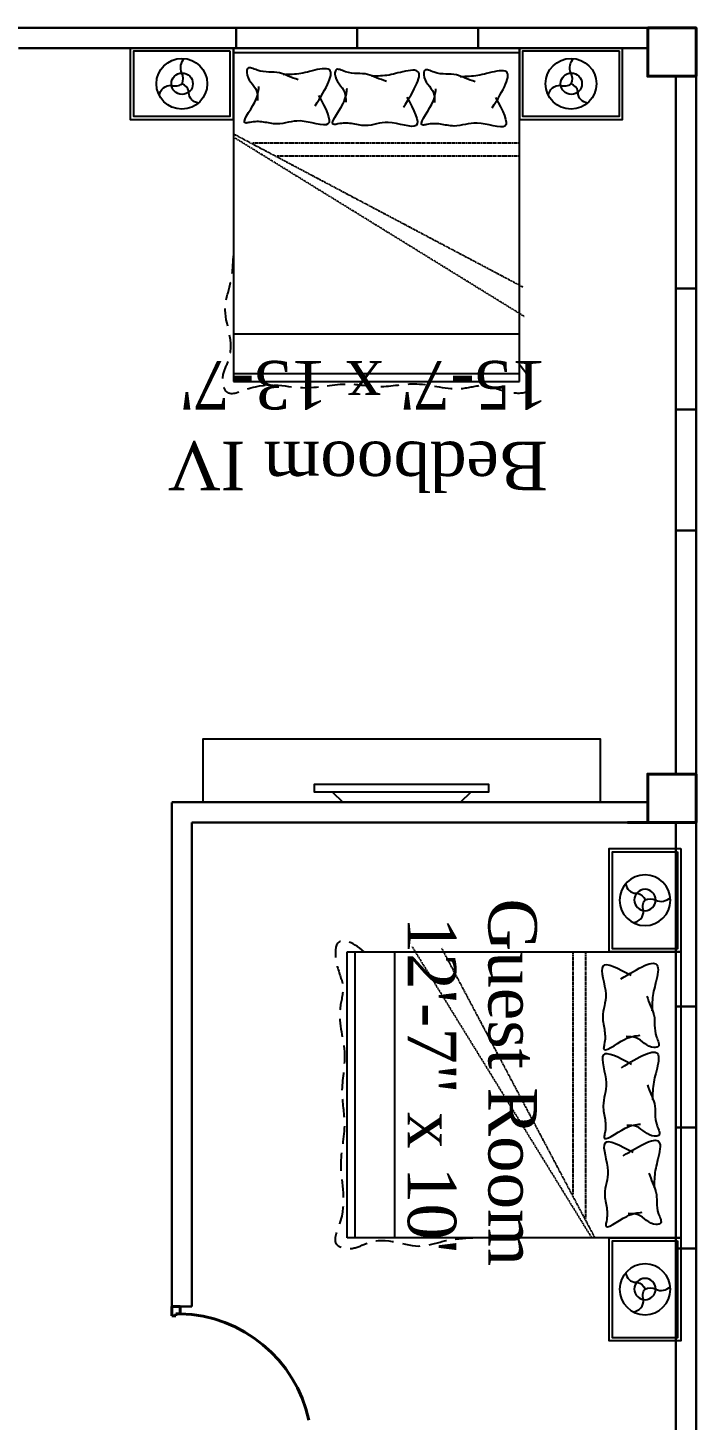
# Model space of a CAD drawing. Header units: inches. Extents: x -79350 to 491628, y -93215 to 155882.
# Drawn here: x 12358.3 to 12524, y 152062.3 to 152407.5 of the extents above; entities that cross this region are included whole.
import ezdxf

# ---------------------------------------------------------------- set-up
doc = ezdxf.new("R2010")
doc.units = ezdxf.units.IN
doc.header["$MEASUREMENT"] = 0
doc.linetypes.add('DASHED2', pattern=[0.375, 0.25, -0.125])
doc.layers.get('0').update_dxf_attribs({"lineweight": 30})
doc.layers.add('Column', color=1, linetype='Continuous', lineweight=30)
doc.layers.add('Letter', color=7, linetype='Continuous', lineweight=20)
doc.layers.add('Door', color=7, linetype='Continuous', lineweight=40, true_color=0x763422)
doc.layers.add('Window', color=7, linetype='Continuous', lineweight=30, true_color=0x6b99dd)
doc.layers.add('FURHATCH', color=57, linetype='Continuous')
doc.layers.add('FURNITURE', color=53, linetype='Continuous')
doc.styles.get("Standard").update_dxf_attribs({"font": 'times.ttf', "height": 12})

# ---------------------------------------------------------------- blocks, each defined once
blk = doc.blocks.new('yq_bed_01')
at = {"linetype": 'Continuous', "ltscale": 1000}
for p, q in [((2100, 900), (0, 900)), ((0, 900), (0, -900)), ((2100, -900), (2100, 900)), ((0, -900), (2100, -900))]:
    blk.add_line(p, q, dxfattribs=at)
at = {"linetype": 'Continuous'}
for points in [[(0, 1550), (0, 900), (450, 900), (450, 1550)], [(0, -900), (0, -1550), (450, -1550), (450, -900)]]:
    blk.add_lwpolyline(points, close=True, dxfattribs=at)
for centre in [(225, 1225), (225, -1225)]:
    blk.add_circle(centre, 160, dxfattribs=at)
at = {"layer": 'FURHATCH', "linetype": 'Continuous', "ltscale": 1000}
for p, q in [((30, 900), (30, -900)), ((1800, -900), (1800, 900)), ((2050, -900), (2050, 900))]:
    blk.add_line(p, q, dxfattribs=at)
at = {"layer": 'FURHATCH', "linetype": 'DASHED2', "ltscale": 0.5}
for p, q in [((540, -900), (1503.7, 921.2)), ((560, -900), (1689.2, 930.9)), ((600, 900), (600, -782.1)), ((680, 900), (680, -624.9))]:
    blk.add_line(p, q, dxfattribs=at)
at = {"layer": 'FURHATCH', "linetype": 'Continuous'}
for points in [[(20, 1530), (20, 920), (430, 920), (430, 1530)], [(20, -920), (20, -1530), (430, -1530), (430, -920)]]:
    blk.add_lwpolyline(points, close=True, dxfattribs=at)
for points in [[(346.3, 1329.4, -0.398826), (279.8, 1269.6, 0.069197), (272.9, 1268.8, 0.240714), (225, 1226.6, -0.240714)], [(225, 1226.6, 0.228099), (157.5, 1225, -0.317646), (65.9, 1242.4)], [(300, 1083.7, -0.414712), (234.7, 1159.8, 0.258086), (225, 1226.6)], [(346.3, -1120.6, -0.398826), (279.8, -1180.4, 0.069197), (272.9, -1181.2, 0.240714), (225, -1223.4, -0.240714)], [(225, -1223.4, 0.228099), (157.5, -1225, -0.317646), (65.9, -1207.6)], [(300, -1366.3, -0.414712), (234.7, -1290.2, 0.258086), (225, -1223.4)]]:
    blk.add_lwpolyline(points, format="xyb", dxfattribs=at)
for centre in [(225, 1226.6), (225, -1223.4)]:
    blk.add_circle(centre, 67.5, dxfattribs=at)
at = {"layer": 'FURHATCH', "linetype": 'DASHED2', "ltscale": 451.947922}
blk.add_open_spline([(1992.5, 900), (2071.4, 970.1), (2189, 999), (2167.2, 789.1), (2108.2, 681.5), (2173.3, 490.8), (2091, 271.6), (2149.7, 27.5), (2099.5, -200.2), (2173.3, -483.7), (2083, -701.2), (2208.7, -948), (2066.1, -979.4), (1864.2, -866.6), (1698.9, -991.2), (1474.2, -909.2), (1367.6, -903.2), (1308.1, -900)], degree=3, knots=[0, 0, 0, 0, 140.356688, 240.855445, 374.272085, 514.628774, 800.960617, 1037.309606, 1234.977718, 1501.883052, 1872.056655, 1990.732643, 2052.345442, 2125.407537, 2467.000811, 2608.004871, 2786.638856, 2786.638856, 2786.638856, 2786.638856], dxfattribs=at)
at = {"layer": 'FURHATCH', "linetype": 'Continuous', "ltscale": 1000}
for points, knots in [([(376.4, 729.3), (269.6, 795), (111.7, 892.2), (155.9, 709.9), (179.2, 622.5), (180.3, 565.5), (181, 527.7)], [0, 0, 0, 0, 257.192142, 380.388355, 440.188761, 557.045341, 557.045341, 557.045341, 557.045341]), ([(312.5, 750.2), (392.1, 793.1), (546.3, 876.1), (460.6, 661.4), (480.2, 561.7), (497.9, 483.8), (475.6, 402.3), (474.8, 340), (499.2, 246.5), (355.2, 364.7), (285, 371.5), (256.1, 374.3)], [0, 0, 0, 0, 197.98522, 383.798459, 461.536852, 537.063609, 629.138715, 719.341985, 744.183766, 895.041347, 1000.692483, 1000.692483, 1000.692483, 1000.692483]), ([(213, 621.7), (205.8, 600.8), (192.1, 561.4), (153, 477.4), (177.8, 400.1), (122.8, 302.4), (209.9, 290.4), (255.8, 365.6), (321.9, 365.8), (343.4, 365.9)], [0, 0, 0, 0, 70.314327, 132.712823, 281.06886, 345.030234, 373.143701, 508.899423, 574.349148, 574.349148, 574.349148, 574.349148]), ([(373.3, 170.3), (266.5, 236), (108.6, 333.2), (152.8, 151), (176.1, 63.5), (177.2, 6.5), (177.9, -31.3)], [0, 0, 0, 0, 257.192142, 380.388355, 440.188761, 557.045341, 557.045341, 557.045341, 557.045341]), ([(309.4, 191.3), (389, 234.1), (543.2, 317.2), (457.5, 102.4), (477.1, 2.8), (494.7, -75.2), (472.5, -156.6), (471.7, -219), (496.1, -312.5), (352.1, -194.3), (281.9, -187.5), (253, -184.6)], [0, 0, 0, 0, 197.98522, 383.798459, 461.536852, 537.063609, 629.138715, 719.341985, 744.183766, 895.041347, 1000.692483, 1000.692483, 1000.692483, 1000.692483]), ([(209.9, 62.7), (202.7, 41.8), (188.9, 2.4), (149.9, -81.6), (174.6, -158.8), (119.7, -256.6), (206.8, -268.6), (252.7, -193.3), (318.8, -193.2), (340.3, -193.1)], [0, 0, 0, 0, 70.314327, 132.712823, 281.06886, 345.030234, 373.143701, 508.899423, 574.349148, 574.349148, 574.349148, 574.349148]), ([(363.4, -385.2), (256.6, -319.5), (98.7, -222.2), (142.9, -404.5), (166.2, -492), (167.3, -549), (168.1, -586.7)], [0, 0, 0, 0, 257.192142, 380.388355, 440.188761, 557.045341, 557.045341, 557.045341, 557.045341]), ([(299.5, -364.2), (379.1, -321.4), (533.3, -238.3), (447.6, -453.1), (467.2, -552.7), (484.9, -630.6), (462.6, -712.1), (461.8, -774.5), (486.2, -868), (342.2, -749.7), (272, -742.9), (243.1, -740.1)], [0, 0, 0, 0, 197.98522, 383.798459, 461.536852, 537.063609, 629.138715, 719.341985, 744.183766, 895.041347, 1000.692483, 1000.692483, 1000.692483, 1000.692483]), ([(200, -492.8), (192.8, -513.7), (179.1, -553.1), (140, -637.1), (164.8, -714.3), (109.8, -812.1), (196.9, -824.1), (242.8, -748.8), (308.9, -748.7), (330.4, -748.6)], [0, 0, 0, 0, 70.314327, 132.712823, 281.06886, 345.030234, 373.143701, 508.899423, 574.349148, 574.349148, 574.349148, 574.349148])]:
    blk.add_open_spline(points, degree=3, knots=knots, dxfattribs=at)
blk = doc.blocks.new('yq_tvcab_01')
blk.add_lwpolyline([(0, -1250), (0, 1250), (400, 1250), (400, -1250)], close=True)
at = {"layer": 'FURHATCH'}
blk.add_line((67, 550), (67, -550), dxfattribs=at)
blk.add_lwpolyline([(0, -370.5), (67, -438), (67, -550), (112, -550), (112, 550), (67, 550), (67, 438), (0, 370.5)], close=True, dxfattribs=at)

msp = doc.modelspace()

# ---------------------------------------------------------------- linework, layer by layer
for p, q in [((12519, 152407.5), (12039, 152407.5)), ((12519, 152407.5), (12524, 152407.5)), ((12524, 152402.5), (12524, 152407.5)), ((12512, 152402.5), (12356, 152402.5)), ((12524, 151802.5), (12524, 152402.5)), ((12519, 152222.5), (12519, 152395.5)), ((12512, 152215.5), (12394, 152215.5)), ((12394, 152090.5), (12394, 152215.46)), ((12519, 152210.5), (12399, 152210.5)), ((12399, 152090.5), (12399, 152210.5)), ((12519, 152059.5), (12519, 152210.5))]:
    msp.add_line(p, q)
at = {"linetype": 'ByBlock'}
msp.add_line((12399, 152090.5), (12394, 152090.5), dxfattribs=at)
at = {"layer": 'Column', "lineweight": 40}
for p, q in [((12524, 152407.5), (12512, 152407.5)), ((12512, 152407.5), (12512, 152395.5)), ((12524, 152395.5), (12524, 152407.5)), ((12512, 152395.5), (12524, 152395.5)), ((12512, 152219), (12512, 152210.5)), ((12524, 152210.5), (12524, 152219))]:
    msp.add_line(p, q, dxfattribs=at)
at = {"layer": 'Column'}
for p, q in [((12524, 152407.5), (12519, 152407.5)), ((12524, 152402.5), (12524, 152407.5)), ((12524, 152210.5), (12524, 152215.5)), ((12519, 152210.5), (12524, 152210.5))]:
    msp.add_line(p, q, dxfattribs=at)
at = {"layer": 'Column', "color": 7, "lineweight": 40}
for points in [[(12524, 152395.5), (12512, 152395.5), (12512, 152407.5), (12524, 152407.5)], [(12524, 152395.5), (12512, 152395.5), (12512, 152407.5), (12524, 152407.5)], [(12524, 152210.5), (12512, 152210.5), (12512, 152222.5), (12524, 152222.5)], [(12524, 152210.5), (12512, 152210.5), (12512, 152222.5), (12524, 152222.5)]]:
    msp.add_lwpolyline(points, close=True, dxfattribs=at)
for points in [[(12512, 152222.5), (12519, 152222.5)], [(12519, 152210.5), (12507, 152210.5)]]:
    msp.add_lwpolyline(points, dxfattribs=at)
at = {"layer": 'Door', "linetype": 'ByBlock', "lineweight": 40}
for p, q in [((12394, 152088.2), (12394, 152090.5)), ((12394, 152090.5), (12396.13, 152090.5)), ((12396.13, 152090.5), (12396.13, 152088.73)), ((12395.06, 152088.2), (12394, 152088.2)), ((12396.13, 152088.73), (12395.06, 152088.73)), ((12395.06, 152088.73), (12395.06, 152088.2))]:
    msp.add_line(p, q, dxfattribs=at)
msp.add_arc((12395.17, 152055.11), 33.63, 12.399, 88.375, dxfattribs=at)
at = {"layer": 'Window'}
for p, q in [((12410, 152402.5), (12410, 152407.5)), ((12410, 152407.5), (12470, 152407.5)), ((12440, 152402.5), (12440, 152407.5)), ((12470, 152407.5), (12470, 152402.5)), ((12470, 152402.5), (12410, 152402.5)), ((12519, 152282.91), (12519, 152342.91)), ((12519, 152342.91), (12524, 152342.91)), ((12524, 152342.91), (12524, 152282.91)), ((12519, 152312.91), (12524, 152312.91)), ((12524, 152282.91), (12519, 152282.91)), ((12519, 152104.91), (12519, 152164.91)), ((12519, 152164.91), (12524, 152164.91)), ((12524, 152164.91), (12524, 152104.91)), ((12519, 152134.91), (12524, 152134.91)), ((12524, 152104.91), (12519, 152104.91))]:
    msp.add_line(p, q, dxfattribs=at)

# ---------------------------------------------------------------- block references
at = {"layer": 'FURNITURE', "color": 7, "linetype": 'ByBlock', "lineweight": 40, "xscale": 0.03937007874015748, "yscale": 0.03937007874015748, "zscale": 0.03937007874015748, "rotation": 270.0000000000059}
msp.add_blockref('yq_bed_01', (12444.75, 152402.5), dxfattribs=at)
at = {"layer": 'FURNITURE', "linetype": 'ByBlock', "lineweight": 40, "xscale": 0.03937007874015748, "zscale": 0.03937007874015748}
for name, p, yscale, rotation in [('yq_tvcab_01', (12450.98, 152215.5), 0.03937007874015748, 90.00000000000588), ('yq_bed_01', (12520.18, 152143), -0.03937007874015748, 180)]:
    msp.add_blockref(name, p, dxfattribs=dict(at, yscale=yscale, rotation=rotation))

# ---------------------------------------------------------------- texts
at = {"layer": 'Letter', "char_height": 12, "attachment_point": 1}
for s, width, heights, insert, rotation in [(" Bedboom IV^J 15-7' x 13-7'", 143.7063, [47.61], (12491.75, 152292.88), 180), ('Guest Room^J 12\'-7" x 10\'', 159.6277, [0], (12484.52, 152191.67), 270)]:
    msp.add_mtext_dynamic_manual_height_columns(s, width=width, gutter_width=60, heights=heights, dxfattribs=dict(at, insert=insert, rotation=rotation))

doc.saveas('drawing.dxf')
